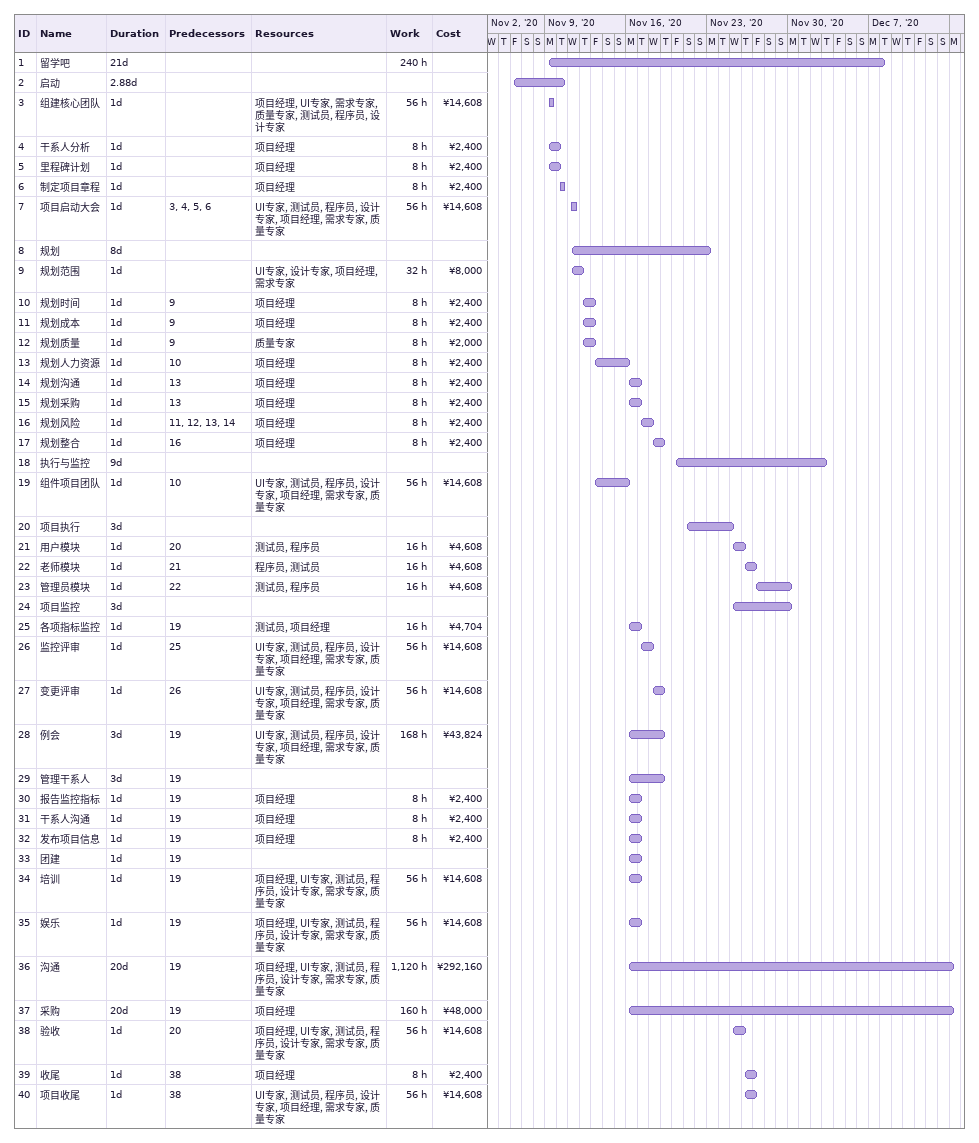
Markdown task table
| ID | Task | Duration | Start | Finish | Predecessors | Resources | Work (h) | Cost (¥) |
|---|---|---|---|---|---|---|---|---|
| 1 | 留学吧 | 21d | 2020-11-09 | 2020-12-08 |  |  | 240 |  |
| 2 | 启动 | 2.88d | 2020-11-06 | 2020-11-10 |  |  |  |  |
| 3 | 组建核心团队 | 1d | 2020-11-09 | 2020-11-09 |  | 项目经理, UI专家, 需求专家, 质量专家, 测试员, 程序员, 设计专家 | 56 | 14608 |
| 4 | 干系人分析 | 1d | 2020-11-09 | 2020-11-10 |  | 项目经理 | 8 | 2400 |
| 5 | 里程碑计划 | 1d | 2020-11-09 | 2020-11-10 |  | 项目经理 | 8 | 2400 |
| 6 | 制定项目章程 | 1d | 2020-11-10 | 2020-11-10 |  | 项目经理 | 8 | 2400 |
| 7 | 项目启动大会 | 1d | 2020-11-11 | 2020-11-11 | 3, 4, 5, 6 | UI专家, 测试员, 程序员, 设计专家, 项目经理, 需求专家, 质量专家 | 56 | 14608 |
| 8 | 规划 | 8d | 2020-11-11 | 2020-11-23 |  |  |  |  |
| 9 | 规划范围 | 1d | 2020-11-11 | 2020-11-12 |  | UI专家, 设计专家, 项目经理, 需求专家 | 32 | 8000 |
| 10 | 规划时间 | 1d | 2020-11-12 | 2020-11-13 | 9 | 项目经理 | 8 | 2400 |
| 11 | 规划成本 | 1d | 2020-11-12 | 2020-11-13 | 9 | 项目经理 | 8 | 2400 |
| 12 | 规划质量 | 1d | 2020-11-12 | 2020-11-13 | 9 | 质量专家 | 8 | 2000 |
| 13 | 规划人力资源 | 1d | 2020-11-13 | 2020-11-16 | 10 | 项目经理 | 8 | 2400 |
| 14 | 规划沟通 | 1d | 2020-11-16 | 2020-11-17 | 13 | 项目经理 | 8 | 2400 |
| 15 | 规划采购 | 1d | 2020-11-16 | 2020-11-17 | 13 | 项目经理 | 8 | 2400 |
| 16 | 规划风险 | 1d | 2020-11-17 | 2020-11-18 | 11, 12, 13, 14 | 项目经理 | 8 | 2400 |
| 17 | 规划整合 | 1d | 2020-11-18 | 2020-11-19 | 16 | 项目经理 | 8 | 2400 |
| 18 | 执行与监控 | 9d | 2020-11-20 | 2020-12-03 |  |  |  |  |
| 19 | 组件项目团队 | 1d | 2020-11-13 | 2020-11-16 | 10 | UI专家, 测试员, 程序员, 设计专家, 项目经理, 需求专家, 质量专家 | 56 | 14608 |
| 20 | 项目执行 | 3d | 2020-11-21 | 2020-11-25 |  |  |  |  |
| 21 | 用户模块 | 1d | 2020-11-25 | 2020-11-26 | 20 | 测试员, 程序员 | 16 | 4608 |
| 22 | 老师模块 | 1d | 2020-11-26 | 2020-11-27 | 21 | 程序员, 测试员 | 16 | 4608 |
| 23 | 管理员模块 | 1d | 2020-11-27 | 2020-11-30 | 22 | 测试员, 程序员 | 16 | 4608 |
| 24 | 项目监控 | 3d | 2020-11-25 | 2020-11-30 |  |  |  |  |
| 25 | 各项指标监控 | 1d | 2020-11-16 | 2020-11-17 | 19 | 测试员, 项目经理 | 16 | 4704 |
| 26 | 监控评审 | 1d | 2020-11-17 | 2020-11-18 | 25 | UI专家, 测试员, 程序员, 设计专家, 项目经理, 需求专家, 质量专家 | 56 | 14608 |
| 27 | 变更评审 | 1d | 2020-11-18 | 2020-11-19 | 26 | UI专家, 测试员, 程序员, 设计专家, 项目经理, 需求专家, 质量专家 | 56 | 14608 |
| 28 | 例会 | 3d | 2020-11-16 | 2020-11-19 | 19 | UI专家, 测试员, 程序员, 设计专家, 项目经理, 需求专家, 质量专家 | 168 | 43824 |
| 29 | 管理干系人 | 3d | 2020-11-16 | 2020-11-19 | 19 |  |  |  |
| 30 | 报告监控指标 | 1d | 2020-11-16 | 2020-11-17 | 19 | 项目经理 | 8 | 2400 |
| 31 | 干系人沟通 | 1d | 2020-11-16 | 2020-11-17 | 19 | 项目经理 | 8 | 2400 |
| 32 | 发布项目信息 | 1d | 2020-11-16 | 2020-11-17 | 19 | 项目经理 | 8 | 2400 |
| 33 | 团建 | 1d | 2020-11-16 | 2020-11-17 | 19 |  |  |  |
| 34 | 培训 | 1d | 2020-11-16 | 2020-11-17 | 19 | 项目经理, UI专家, 测试员, 程序员, 设计专家, 需求专家, 质量专家 | 56 | 14608 |
| 35 | 娱乐 | 1d | 2020-11-16 | 2020-11-17 | 19 | 项目经理, UI专家, 测试员, 程序员, 设计专家, 需求专家, 质量专家 | 56 | 14608 |
| 36 | 沟通 | 20d | 2020-11-16 | 2020-12-14 | 19 | 项目经理, UI专家, 测试员, 程序员, 设计专家, 需求专家, 质量专家 | 1120 | 292160 |
| 37 | 采购 | 20d | 2020-11-16 | 2020-12-14 | 19 | 项目经理 | 160 | 48000 |
| 38 | 验收 | 1d | 2020-11-25 | 2020-11-26 | 20 | 项目经理, UI专家, 测试员, 程序员, 设计专家, 需求专家, 质量专家 | 56 | 14608 |
| 39 | 收尾 | 1d | 2020-11-26 | 2020-11-27 | 38 | 项目经理 | 8 | 2400 |
| 40 | 项目收尾 | 1d | 2020-11-26 | 2020-11-27 | 38 | UI专家, 测试员, 程序员, 设计专家, 项目经理, 需求专家, 质量专家 | 56 | 14608 |
